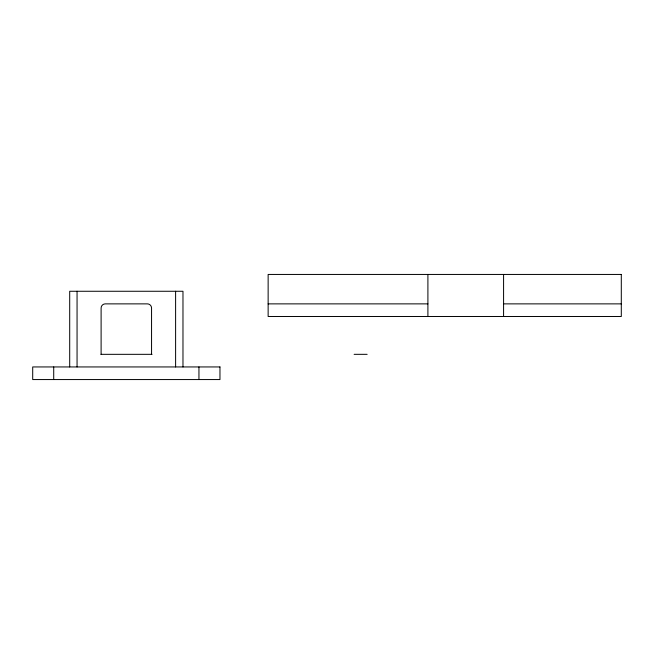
<?xml version="1.0" encoding="UTF-8"?>
<svg xmlns="http://www.w3.org/2000/svg" width="654" height="654" viewBox="0 0 654 654"><rect width="100%" height="100%" fill="white"/><g stroke="black" fill="none" stroke-linecap="round" stroke-linejoin="round"><path stroke-width="0.98" d="M268.14 303.873L427.904 303.873M503.58 303.873L621.3 303.873M100.92 354.329L152.047 354.329M354.116 354.329L367.147 354.329M503.58 274.443L503.58 316.487M427.904 274.443L427.904 316.487M198.947 366.943L198.947 379.557M182.973 366.943L182.973 291.267L69.7 291.267L69.7 366.943M175.607 291.267L175.607 366.943M151.556 354.329L151.556 308.083A4.202 4.202 0 0 0 147.354 303.873L105.31 303.873A4.202 4.202 0 0 0 101.108 308.083L101.108 354.329M77.058 291.267L77.058 366.943M53.718 366.943L53.718 379.557M621.3 274.443L268.14 274.443L268.14 316.487L621.3 316.487L621.3 274.443M219.965 366.943L32.7 366.943L32.7 379.557L219.965 379.557L219.965 366.943"/></g></svg>
